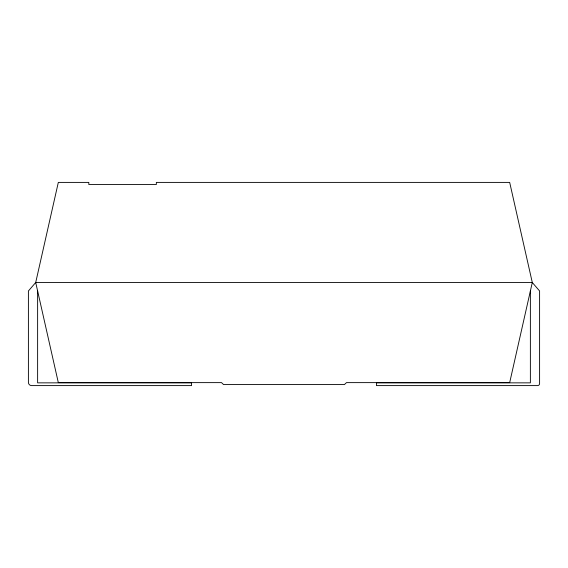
<?xml version="1.0" encoding="UTF-8"?>
<svg xmlns="http://www.w3.org/2000/svg" width="568" height="568" viewBox="0 0 568 568"><rect width="100%" height="100%" fill="white"/><g stroke="black" fill="none" stroke-linecap="round" stroke-linejoin="round"><path stroke-width="0.85" d="M530.377 290.986L530.377 382.853L376.449 382.853L376.449 385.601L537.534 385.601A2.066 2.066 0 0 0 539.6 383.535L539.6 290.986L532.294 282.509L509.681 182.399L156.342 182.399L156.342 184.522L88.814 184.522L88.814 182.399L58.319 182.399L35.706 282.509L58.319 382.626L221.527 382.626L223.572 384.579L344.428 384.579L346.473 382.626L509.681 382.626L532.294 282.509L35.706 282.509L28.4 290.986L28.4 382.356A3.245 3.245 0 0 0 31.645 385.601L191.551 385.601L191.551 382.853L37.623 382.853L37.623 290.986"/></g></svg>
